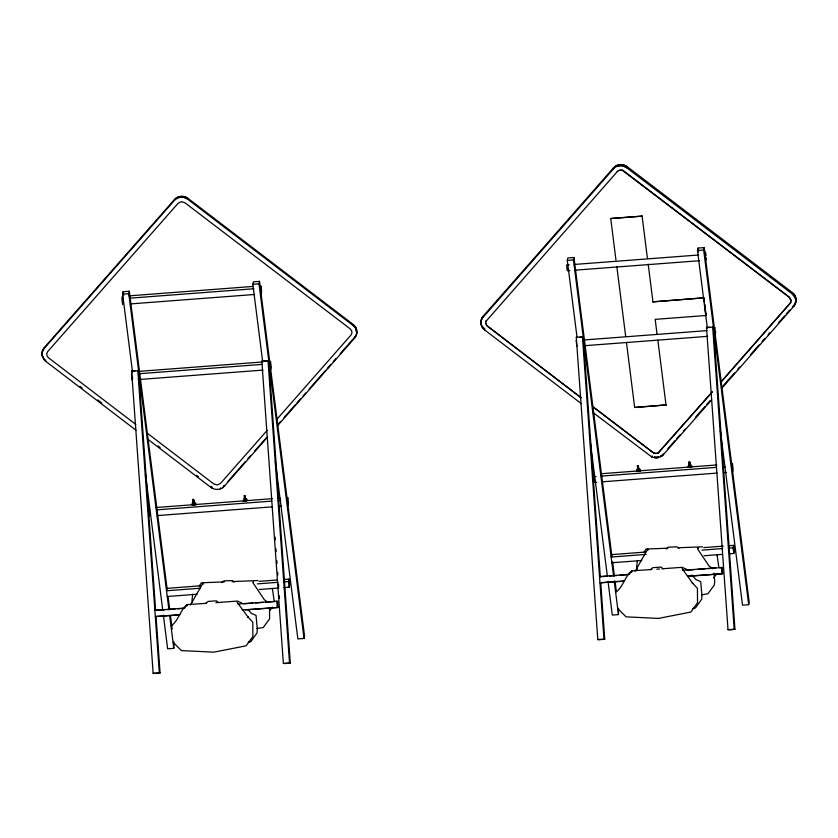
<?xml version="1.0" encoding="UTF-8"?>
<svg xmlns="http://www.w3.org/2000/svg" width="838" height="838" viewBox="0 0 838 838"><rect width="100%" height="100%" fill="white"/><g stroke="black" fill="none" stroke-linecap="round" stroke-linejoin="round"><path stroke-width="1.26" d="M243.366 500.684L243.439 500.873M636.545 470.726L636.576 471.344L636.576 470.778M203.058 584.327L203.142 582.798L190.477 604.952M647.711 550.576L647.805 549.047L635.131 571.212M41.9 353.992L42.204 351.908L42.581 357.407L45.545 361.178L135.976 430.198M41.994 352.84L44.163 347.77L174.608 199.413C177.928 195.61 184.151 195.348 188.047 198.407L353.332 324.547L356.297 328.307L356.663 333.817L356.873 332.875L354.704 337.955L277.828 425.4M581.237 403.57L484.542 329.868C480.143 326.789 479.86 320.074 483.233 316.136L613.699 167.652C617.019 163.85 623.242 163.578 627.149 166.626L792.455 292.64C796.865 295.709 797.148 302.434 793.775 306.373L722.052 387.984M480.897 322.682L481.274 320.284M619.177 170.46C617.889 170.575 622.99 169.318 623.943 171.109L789.26 297.113L790.925 299.554L790.653 302.539M796.1 299.815L795.472 303.356M187.063 605.884L187.188 604.617L206.085 603.329M631.726 572.134L631.842 570.867L651.995 569.494M192.824 594.194L191.965 600.228L192.457 602.501M637.477 560.454L636.618 566.488L637.362 569.892M132.488 371.81L122.631 294.148L123.155 291.729L129.314 291.257L167.108 588.967M168.888 609.509L128.801 293.677L129.314 291.257M132.006 371.894L131.482 374.314L132.215 380.033L132.739 377.613M163.379 615.155L167.642 648.811L173.812 648.34L173.843 642.044M262.703 361.911L252.846 284.25L253.369 281.83L259.529 281.359L304.55 636.032L304.026 638.451L297.857 638.912L276.173 468.054M304.026 638.451L259.005 283.778L259.529 281.359M260.409 288.262L260.932 285.842L261.655 291.561L261.131 293.981M269.993 363.786L270.517 361.367L271.24 367.086L270.716 369.506M287.277 499.93L287.801 497.51L288.523 503.229L288 505.649M283.967 587.637L289.152 587.239L288.429 581.52L288.953 579.1L283.757 579.487M289.152 587.239L289.676 584.819L288.953 579.1M481.263 320.409L481.955 318.084M480.97 323.845L481.169 321.425M481.682 319.341L482.52 317.068M481.19 324.987L481.242 322.588M482.248 318.325L483.233 316.136M482.122 327.166L482.395 325.909M482.803 328.161L483.076 326.904M483.61 329.062L483.882 327.805M486.365 320.713L486.082 321.216L617.637 171.203L617.218 171.622M484.542 329.868L484.814 328.611M485.862 323.897L485.757 323.332L487.507 326.495M486.302 325.134L581.111 397.662M487.538 326.338L581.08 397.82M576.973 336.771L567.284 260.398L567.808 257.978L573.978 257.507L611.981 556.903M613.542 575.769L573.454 259.927L573.978 257.507M482.96 317.393L613.426 168.909L613.699 167.652M613.426 168.909L614.537 166.825M614.264 168.082L615.49 166.102M615.218 167.359L616.548 165.505M616.276 166.762L617.407 166.301L617.669 165.044M617.407 166.301L618.591 165.987L618.863 164.73M618.591 165.987L619.827 165.819L620.099 164.552M619.806 170.156L622.246 170.418M619.827 165.819L621.073 165.798L621.346 164.541M610.734 218.519L642.107 216.131L610.734 218.519L615.951 260.042M621.073 165.798L622.32 165.924L622.592 164.667M622.278 170.271L789.218 297.27L791.072 300.706M795.828 301.072L795.147 297.658L792.182 293.897L626.876 167.883L623.545 166.207L623.818 164.95M624.729 166.636L625.001 165.379M625.839 167.202L626.112 165.945M626.876 167.883L627.149 166.626M596.74 482.238L594.152 482.437L593.419 476.707L593.943 474.287M594.152 482.437L594.676 480.006M703.826 297.846L652.938 301.858L703.826 297.846L704.308 301.628M634.659 407.467L666.063 404.932L634.659 407.467L626.489 342.658M656.374 453.379C659.548 452.97 653.336 454.259 652.854 452.342L592.55 406.388M711.682 399.789L662.46 455.683L656.908 457.946L652.006 457.129L652.278 455.872M608.032 581.415L612.306 615.071L618.465 614.6L618.496 608.294M707.356 328.171L697.499 250.499L698.023 248.079L704.192 247.619L749.203 602.281L748.68 604.701L742.52 605.172L720.334 430.428M653.891 453.117L653.368 452.688M655.096 453.473L655.725 453.536M654.405 457.831L654.677 456.574M655.651 457.967L655.924 456.71M656.908 457.946L657.181 456.689M712.279 391.849L658.123 453.054L712.248 391.995M658.134 457.778L658.406 456.521M748.68 604.701L703.669 250.038L704.192 247.619M660.459 457.003L660.732 455.746M661.507 456.406L661.779 455.149M705.062 254.511L705.586 252.091M662.46 455.683L662.732 454.426M663.298 454.856L663.57 453.599M705.795 260.241L706.319 257.811M714.646 330.036L715.17 327.616M715.38 335.766L715.61 331.052M731.93 466.179L732.454 463.76L733.177 469.49L732.653 471.909M729.919 553.792L733.805 553.489L733.082 547.769L733.606 545.349L728.421 545.748M733.805 553.489L734.329 551.069L733.606 545.349M720.89 382.17L790.045 303.356L720.921 382.023M792.182 293.897L792.455 292.64M790.684 302.382L790.37 303.031L790.863 301.984M793.115 294.693L793.387 293.436M793.932 295.605L794.204 294.348M794.613 296.6L794.885 295.343M795.147 297.658L795.419 296.401M793.775 306.373L796.006 300.968M795.534 298.778L795.807 297.521M794.476 305.441L794.749 304.184M795.765 299.92L796.037 298.663M795.053 304.424L795.325 303.167M42.466 350.787L42.256 351.719L43.953 348.702L174.398 200.355C177.719 196.553 183.941 196.291 187.838 199.339L353.123 325.479L355.553 328.182L356.768 332.665L356.978 331.733M42.675 350.64L42.885 349.708M41.963 355.155L42.11 353.06M43.251 349.635L43.45 348.702M42.193 356.297L42.172 354.212M43.953 348.702L44.163 347.77M42.581 357.407L42.79 356.475L43.325 357.533M43.796 359.471L44.005 358.528M44.613 360.371L44.823 359.439M45.545 361.178L45.744 360.246M174.398 200.355L174.608 199.413M175.236 199.517L175.446 198.585M176.19 198.805L176.399 197.862M177.237 198.208L177.447 197.276M178.368 197.747L178.578 196.815M179.562 197.433L179.772 196.49M180.788 197.265L180.998 196.322M182.045 197.244L182.255 196.312M183.292 197.38L183.501 196.438M184.517 197.663L184.727 196.721M185.69 198.082L185.9 197.15M186.811 198.648L187.021 197.716M187.838 199.339L188.047 198.407M211.857 488.009L210.82 487.318L211.029 486.386L212.066 487.077L211.857 488.009C215.743 490.324 221.232 489.769 224.27 486.312L267.458 437.185M220.3 488.91L220.499 487.978M222.479 487.863L224.469 485.37L224.27 486.312M223.432 487.14L223.631 486.208M353.123 325.479L353.332 324.547M354.055 326.286L354.264 325.354M354.872 327.197L355.071 326.254M355.553 328.182L355.752 327.249M356.087 329.25L356.297 328.307M354.704 337.955L356.192 335.074L355.982 336.017M356.475 330.361L356.684 329.428M355.417 337.023L355.626 336.09M356.705 331.502L356.904 330.57M481.002 321.541L481.536 319.152M237.164 602.375L248.195 617.271L247.619 616.611L252.772 622.142L252.867 636.534L246.163 645.794L213.847 652.163L181.417 650.592L173.246 642.421M486.113 321.069L485.715 323.478M253.181 582.295L253.422 581.687L253.003 582.819L264.326 599.683L267.196 601.789M697.834 548.555L698.085 547.947L697.656 549.079L708.99 565.933L712.813 568.751M199.276 585.992L201.413 582.798L224.385 581.876M643.94 552.242L646.067 549.047L667.76 548.188M185.292 607.141L187.188 604.617C180.013 610.211 178.724 620.529 171.235 625.829M629.946 573.391L631.842 570.867C624.666 576.46 623.388 586.778 615.899 592.078M790.014 303.503L790.402 302.885M269.595 610.745L272.549 607.131M713.515 577.895L717.202 573.381M267.154 430.386L220.509 483.442L217.314 484.982L213.784 483.945L147.258 433.173M276.655 419.576L350.954 335.085L351.929 333.021L351.646 330.738L350.158 328.852L184.873 202.712L181.354 201.675L178.159 203.215L47.714 351.572L46.739 353.636L47.022 355.92L48.51 357.805L135.829 424.447M227.926 481.441L245.209 461.79M247.797 458.847L250.394 455.903M254.71 450.991L266.798 437.227M278.897 423.473L280.625 421.514M284.082 417.586L295.311 404.806M297.04 402.848L300.496 398.919M303.084 395.965L305.681 393.022M309.128 389.094L325.542 370.427M327.27 368.458L330.727 364.53M333.325 361.576L335.912 358.633M340.228 353.72L354.914 337.023M667.886 448.676L674.8 440.809M676.528 438.85L679.985 434.912M683.441 430.983L685.17 429.014M695.54 417.209L705.041 406.399M706.769 404.429L710.226 400.501M723.194 385.742L734.423 372.962M737.88 369.034L739.608 367.065M750.838 354.275L759.479 344.449M762.077 341.495L764.665 338.542M768.121 334.613L769.85 332.644M778.492 322.808L784.536 315.926M786.264 313.967L789.721 310.029M792.319 307.075L794.047 305.116M205.844 603.381L208.075 601.422L216.445 600.836L218.393 602.491M650.498 569.641L652.729 567.672L661.098 567.096L663.057 568.751M221.693 582.651L223.861 580.891L232.189 580.577L234.19 582.169M666.357 548.911L668.515 547.141L676.842 546.826L678.853 548.419M617.606 171.361L618.643 170.543M657.558 453.295L658.155 452.908M682.09 568.541L692.848 583.52L692.272 582.86L697.436 588.391L697.52 602.784L690.816 612.054L658.5 618.423L626.08 616.841L617.899 608.671M248.258 642.18L250.834 641.688L257.077 632.837L257.276 628.877L256.03 615.364L251.348 613.353L247.964 609.635M692.921 608.44L695.488 607.948L701.741 599.086L701.93 595.127L700.683 581.624L696.001 579.613L691.779 574.962M256.837 628.542L263.247 627.505L269.616 618.821L269.501 608.074M701.5 594.791L707.9 593.765L714.28 585.071L714.751 581.656L714.06 573.108M194.196 503.03L193.84 500.506L193.075 500.569L192.792 499.301L193.285 505.146M192.813 501.836L193.829 501.365L194.091 504.518M193.452 504.005C194.06 500.621 191.871 501.501 193.756 502.172M244.455 496.337L244.193 495.53L245.366 500.475M637.781 470.296L637.393 465.53L637.728 466.829L638.493 466.756L638.849 469.29M690.271 466.263L689.915 462.964L689.182 463.026L688.909 461.801L689.423 466.892M637.477 468.096L638.242 468.023L638.546 470.233M688.93 464.252L689.904 463.791L690.156 466.829M689.831 464.566C688.019 463.927 690.124 463.079 689.538 466.326M122.631 294.148L128.801 293.677M252.846 284.25L259.005 283.778M567.284 260.398L573.454 259.927M697.499 250.499L703.669 250.038M128.895 295.877L253.16 286.428M129.67 298.192L253.935 288.754M569.149 264.839L566.561 265.038L567.284 270.758L569.871 270.569M574.323 264.452L698.588 255.003M130.393 303.922L254.658 294.473M575.046 270.171L699.321 260.733M156.098 616.978L160.089 672.998L153.92 673.459L153.144 673.27L131.639 371.056L138.584 370.773L155.638 610.462M261.854 361.157L268.799 360.874L290.304 663.099L284.134 663.57L283.359 663.382L261.854 361.157L268.799 360.874M600.762 583.227L604.743 639.247L598.573 639.719L597.798 639.53L576.293 337.305L583.238 337.023L600.291 576.722L606.785 576.282M706.507 327.417L713.452 327.134L734.957 629.348L728.788 629.82L728.013 629.631L706.507 327.417L709.755 327.407M134.887 371.056L131.639 371.056M579.54 337.305L583.238 337.023M138.48 371.402L262.755 361.953M139.255 373.717L262.231 364.373M583.908 339.977L706.884 330.633M139.977 379.446L262.954 370.092M584.641 345.696L707.607 336.352M155.763 507.545L272.266 498.694M277.441 498.296L280.028 498.097M601.715 473.7L716.919 464.943M156.538 509.871L271.742 501.114M278.216 500.621L280.803 500.422M593.419 476.707L596.017 476.508M601.192 476.12L716.396 467.363M722.869 466.871L725.457 466.672M157.261 515.59L272.465 506.833M278.939 506.341L281.526 506.142M601.914 481.84L717.129 473.082M723.592 472.59L726.19 472.402M200.753 585.793L167.034 588.36L166.511 590.78L200.23 588.224M259.12 581.363L277.273 579.98M645.407 552.053L611.688 554.62L611.164 557.04L646.182 554.379M703.773 547.612L723.225 546.135M257.297 583.887L278.048 582.305M283.234 581.907L288.429 581.52M701.951 550.137L722.702 548.555M729.196 548.062L733.082 547.769M167.233 596.509L197.066 594.236M259.319 589.502L278.771 588.025M611.887 562.759L641.719 560.496M703.972 555.762L722.136 554.379M184.695 608.063L154.862 610.336L164.719 609.834M237.877 604.03L277.567 601.255L278.007 607.466L245.576 609.928M629.348 574.323L599.526 576.586L600.301 576.774M682.53 570.28L722.22 567.504L722.66 573.716L687.642 576.387M167.317 609.635L175.1 609.037M177.687 608.849L184.182 608.357M243.837 603.821L252.919 603.13M255.517 602.931L263.3 602.344M265.887 602.145L274.969 601.454M609.383 576.083L617.166 575.497M619.753 575.297L627.536 574.7M687.202 570.175L693.686 569.683M697.572 569.379L705.355 568.793M707.953 568.593L715.736 568.007M719.622 567.703L722.22 567.504M179.95 614.673L155.302 616.548L179.426 614.956M242.203 609.938L278.007 607.466M624.603 580.923L599.966 582.798L624.09 581.216M688.155 576.094L722.66 573.716M153.144 673.27L160.089 672.998M283.359 663.382L290.304 663.099M597.798 639.53L604.743 639.247M728.013 629.631L734.957 629.348M656.793 569.212L659.548 568.96M662.051 568.782L682.09 567.316L686.71 569.39M215.89 602.679L237.437 601.056L242.056 603.13M678.026 547.78L702.558 546.805M232.074 581.572L257.905 580.545M622.32 165.924L623.545 166.207M655.127 453.327L653.923 452.97M576.293 337.305L577.078 337.494M652.006 457.129L592.676 412.286M592.518 406.524L652.823 452.499M80.05 386.423L82.134 388.015M97.721 399.915L101.88 403.088M158.015 445.921L160.1 447.513M196.48 475.272L198.554 476.864M147.415 438.923L210.82 487.318M689.915 462.964L689.643 461.738L690.02 466.735M638.493 466.756L638.21 465.488L638.242 468.023M193.84 500.506L193.557 499.228L194.049 505.084M717.045 554.735L718.774 566.792M272.381 588.475L274.11 600.542M637.728 466.829L638.106 470.254M245.597 499.144L244.989 495.488L245.01 497.929M244.518 496.777L244.864 499.207M244.277 497.992L244.633 500.537M193.882 501.585L194.207 503.942M192.991 502.234L193.327 504.591M705.732 253.233L706.025 255.527M698.023 248.079L698.515 251.966M704.622 304.152L705.104 307.934M705.428 310.448L706.067 315.497L655.201 319.362L656.982 333.765M703.794 297.993L704.276 301.774M704.59 304.288L706.036 315.633M642.107 216.131L647.334 257.769M648.193 264.106L652.938 301.858M657.84 340.102L666.032 405.079M616.799 266.369L625.661 336.195M612.588 561.69L614.39 575.936M615.05 581.111L616.359 591.471M614.202 580.944L618.465 614.6M589.47 435.142L589.795 437.729M590.455 442.914L607.372 576.23M576.146 340.563L576.869 346.283M275.346 461.581L275.681 464.168M168.092 596.74L169.737 609.676M170.554 616.15L172.199 629.097M169.705 615.982L173.812 648.34M123.155 291.729L123.647 295.605M145.466 474.067L162.719 609.98M122.715 298.653L122.421 296.369L121.898 298.789L122.631 304.508M149.583 510.321L149.29 508.038L148.766 510.457L149.499 516.177M712.677 326.946L734.182 629.16M721.445 567.326L721.885 573.538M582.462 336.845L603.968 639.059M268.024 360.686L289.519 662.91M275.147 537.21L275.325 539.808M275.974 548.932L276.163 551.54M276.812 560.653L277.001 563.262M277.65 572.375L277.828 574.983M278.478 584.107L278.666 586.705M279.316 595.828L279.504 598.437M276.781 601.066L277.221 607.278M137.809 370.585L159.314 672.809M640.106 471.417A1.886 1.718 11.3 0 0 638.923 468.589L638.566 470.359L637.446 470.506L637.519 468.861A1.886 1.718 11.3 0 0 637.121 471.27M636.744 471.281A1.886 1.718 11.3 0 1 639.729 471.438M637.079 471.333A1.603 1.467 11.3 0 1 639.342 471.501M688.365 466.913A1.812 1.655 11.3 0 1 688.972 464.996L688.899 466.567L689.978 466.431L690.323 464.734A1.812 1.655 11.3 0 1 691.706 467.08M688.228 467.321A1.812 1.655 11.3 0 1 690.774 467.143M688.878 467.164A1.55 1.414 11.3 0 1 690.051 467.112M192.227 504.612A1.886 1.718 11.3 0 1 192.866 502.611L192.782 504.246L193.913 504.109L194.259 502.339A1.886 1.718 11.3 0 1 195.704 504.79M192.091 505.031A1.886 1.718 11.3 0 1 194.73 504.843M192.761 504.874A1.603 1.467 11.3 0 1 193.987 504.811M243.701 500.663A1.812 1.655 11.3 0 1 244.319 498.736L244.246 500.307L245.325 500.171L245.66 498.474A1.812 1.655 11.3 0 1 247.042 500.831M243.324 501.428A1.812 1.655 11.3 0 1 246.11 500.883M243.638 501.396A1.55 1.414 11.3 0 1 246.068 501.271M195.893 504.696L195.841 504.811M640.546 470.956L640.494 471.008M691.811 466.672L691.821 466.619M244.424 497.646C244.748 499.354 245.974 496.557 244.424 497.646M637.624 467.73C637.865 469.552 639.331 466.619 637.634 467.646"/></g></svg>
